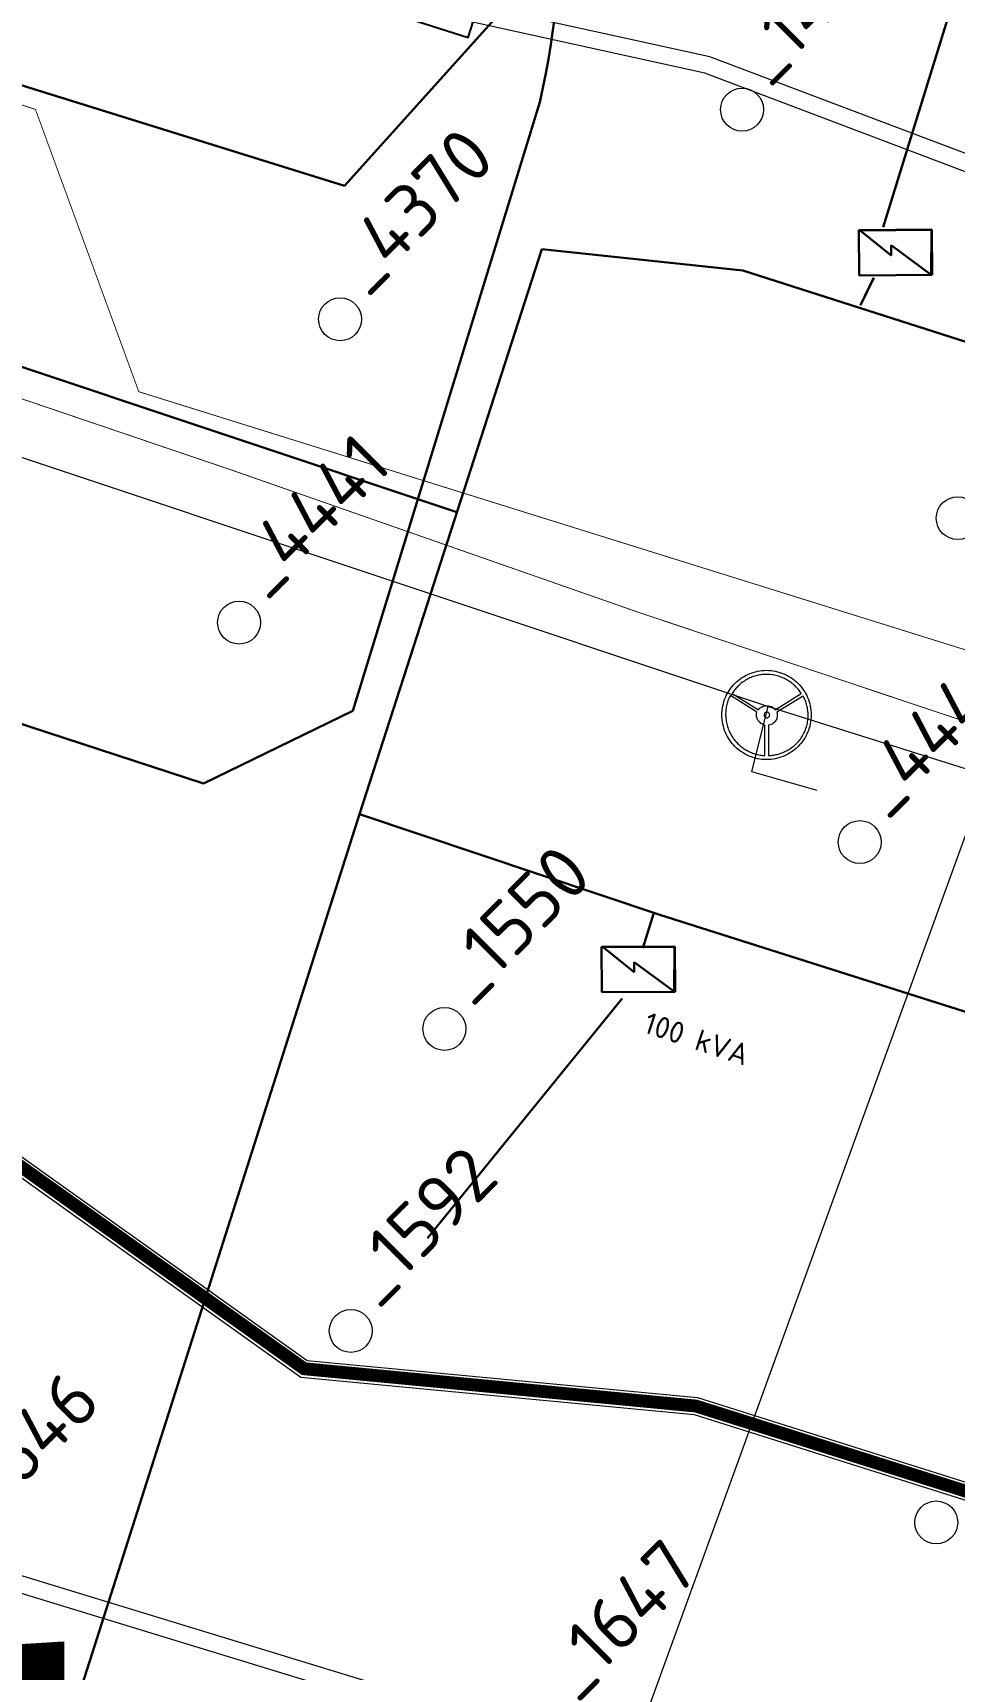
# Model space of a CAD drawing. Header units: millimetres. Extents: x 519 to 9564855, y -810 to 5021775.
# Drawn here: x 9535767.7 to 9535982.2, y 4998457.5 to 4998838.5 of the extents above; entities that cross this region are included whole.
import ezdxf

# ---------------------------------------------------------------- set-up
doc = ezdxf.new("R2010")
doc.units = ezdxf.units.MM
doc.header["$LTSCALE"] = 2
doc.header["$MEASUREMENT"] = 0
doc.linetypes.add('НЕПРЕРЫВНАЯ_ЛИНИЯ', pattern=[0])
for name, color, linetype in [('OilColl&Flowlines', 3, 'Continuous'), ('OLD WELLS(dr.bfr2000)', 24, 'Continuous'), ('ROAD_GROUND', 9, 'Continuous')]:
    doc.layers.add(name, color=color, linetype=linetype)
for name, color, linetype, lineweight in [('SteamInjInfrastructure', 25, 'Continuous', 100), ('Скв на 2025 допы от ХеКай', 204, 'Continuous', 0), ('Электро', 1, 'Continuous', 30), ('Электроснаб', 1, 'Continuous', 18), ('Электроснабжене', 1, 'Continuous', 18)]:
    doc.layers.add(name, color=color, linetype=linetype, lineweight=lineweight)
doc.styles.add('92051501$0$STANDARD', font='simplex.shx')
doc.styles.add('Elect', font='isocpeur.ttf')
doc.styles.get("Standard").update_dxf_attribs({"font": 'isocpeur.ttf', "width": 0.5})
doc.linetypes.add('STM_LINE', pattern='A,0.5,-0.2,["S",92051501$0$STANDARD,S=0.1,R=0,X=-0.1,Y=-0.05],-0.05', length=0.75)
doc.linetypes.add('WTR_LINE', pattern='A,0.5,-0.2,["W",92051501$0$STANDARD,S=0.1,R=0,X=-0.1,Y=-0.05],-0.05', length=0.75)

msp = doc.modelspace()

# ---------------------------------------------------------------- linework, layer by layer
at = {"color": 5, "linetype": 'WTR_LINE', "lineweight": 0, "ltscale": 20}
msp.add_line((9535907.595958102, 4998439.059279242), (9535993.359570147, 4998675.271444396), dxfattribs=at)
at = {"color": 5, "linetype": 'WTR_LINE', "lineweight": 0, "ltscale": 20, "const_width": 0.2}
msp.add_lwpolyline([(9536769.45, 4998437.42), (9536673.44, 4998465.42), (9536578.07, 4998495.72), (9536482.230000002, 4998524.33), (9536386.3, 4998552.62), (9536290.44, 4998581.15), (9536194.88, 4998610.76), (9536099.19, 4998639.91), (9536004.23, 4998671.67), (9535909.25, 4998703.38), (9535814.65, 4998736.459999999), (9535719.81, 4998768.66), (9535624.2, 4998798.1), (9535528.94, 4998828.780000001), (9535412.82, 4998866.079999999), (9535414.24, 4998871.19), (9535344.81, 4998893.18), (9535249.48, 4998923.379999999), (9535154.26, 4998953.94), (9535059.25, 4998985.18), (9534963.71, 4999014.73), (9534868.6, 4999045.64)], dxfattribs=at)
at = {"color": 4, "linetype": 'ByBlock', "lineweight": 0, "ltscale": 25, "const_width": 4.999999999999997}
msp.add_lwpolyline([(9535712.491455924, 4998459.130725076), (9535712.49145593, 4998419.130725078), (9535772.491455927, 4998419.130725089), (9535772.491455926, 4998457.28032523), (9535710.025775248, 4998457.550903566)], dxfattribs=at)
at = {"layer": 'OilColl&Flowlines', "color": 6, "linetype": 'ByBlock', "lineweight": 30}
for p, q in [((9535885.749923429, 4998822.309114218), (9535842.177067693, 4998680.640447646)), ((9535807.373069022, 4998663.715709715), (9535458.557693351, 4998777.725816484)), ((9535807.404660854, 4998663.731072417), (9535842.177067693, 4998680.640447646))]:
    msp.add_line(p, q, dxfattribs=at)
at = {"layer": 'OilColl&Flowlines', "lineweight": 0, "ltscale": 50, "const_width": 0.2}
for points in [[(9535792.349944105, 4998754.93432258), (9535768.276943544, 4998820.664761829), (9535487.206496824, 4998910.243799446), (9535477.863799179, 4998930.100622511)], [(9536688.961268548, 4998545.888056897), (9536603.80597389, 4998501.564521483), (9535792.349944105, 4998754.93432258)]]:
    msp.add_lwpolyline(points, dxfattribs=at)
at = {"layer": 'OilColl&Flowlines', "color": 6, "linetype": 'ByBlock', "lineweight": 30}
msp.add_arc((9535644.39070705, 4998874.146000116), 246.8629864332173, 347.8786783184355, 37.9558005857244, dxfattribs=at)
at = {"layer": 'OLD WELLS(dr.bfr2000)', "lineweight": 0}
for centre in [(9535932.799999157, 4998820.600002712), (9535839.199999163, 4998771.800002694), (9535982.999999173, 4998725.500002721), (9535815.699999174, 4998701.200002694), (9535960.199999183, 4998650.100002716), (9535863.499999192, 4998606.600002702), (9535841.699999196, 4998536.300002696), (9535977.999999212, 4998491.700002722)]:
    msp.add_circle(centre, 4.999999999999998, dxfattribs=at)
at = {"layer": 'ROAD_GROUND', "lineweight": 0}
for points in [[(9536182.296019197, 4998742.136148178), (9536100.773488184, 4998773.779325169), (9536045.68013017, 4998792.132042158), (9535992.627211183, 4998807.426027148), (9535925.290810177, 4998832.916003142), (9535865.096284173, 4998846.170725133), (9535722.414643157, 4998889.793750107), (9535636.418312157, 4998912.302225093)], [(9536180.848620187, 4998738.407202184), (9536099.416893173, 4998770.015134163), (9536044.493547177, 4998788.311216157), (9535991.363073176, 4998803.627559152), (9535924.146642176, 4998829.072120138), (9535864.07981318, 4998842.298723129), (9535721.323021164, 4998885.944725108), (9535635.405480167, 4998908.432578097)], [(9536397.939292263, 4998325.541471216), (9536388.222941253, 4998319.95339421), (9536332.487673257, 4998323.571756205), (9536310.086555252, 4998320.905513193), (9536207.145993253, 4998340.315841183), (9536131.194322247, 4998359.778225172), (9536069.77410824, 4998382.828915165), (9535968.390811246, 4998417.103960145), (9535755.842630226, 4998482.093213113), (9535687.717344226, 4998508.231535105), (9535468.18704122, 4998575.621587064), (9535343.226160202, 4998622.188465043), (9535243.125806203, 4998647.94047603), (9535190.620334208, 4998670.711347024), (9535137.508091195, 4998686.735052014), (9535093.272988193, 4998692.629243008), (9535075.681328204, 4998702.146133002), (9534999.367066186, 4998709.035158999)], [(9536399.933492256, 4998322.074027218), (9536389.169644265, 4998315.88351321), (9536332.59538425, 4998319.556343202), (9536309.949179253, 4998316.860929203), (9536206.278051248, 4998336.409012182), (9536129.991622247, 4998355.957176171), (9536068.43047724, 4998379.06075616), (9535967.16521624, 4998413.295897145), (9535754.539816227, 4998478.308760113), (9535686.412460228, 4998504.447877105), (9535466.90062322, 4998571.832260065), (9535342.026176203, 4998618.366928048), (9535241.823700212, 4998644.145212034), (9535189.242256213, 4998666.949031023), (9535136.660811204, 4998682.812596018), (9535092.016137192, 4998688.761362013), (9535074.501965197, 4998698.236331005), (9534999.007441197, 4998705.051357993)]]:
    msp.add_lwpolyline(points, dxfattribs=at)
at = {"layer": 'ROAD_GROUND', "lineweight": 0, "const_width": 2.999999999999993, "flags": 128}
msp.add_lwpolyline([(9534918.278355172, 4998859.714919973), (9535080.78850419, 4998768.288016004), (9535131.592128187, 4998747.635313019), (9535268.792494187, 4998726.487021038), (9535341.004374187, 4998692.128156042), (9535475.584022205, 4998655.10445207), (9535561.765260205, 4998629.706808081), (9535670.043818217, 4998588.899640104), (9535764.132446224, 4998575.097303115), (9535830.829862224, 4998527.486580127), (9535922.04544123, 4998518.804950137), (9536085.556151222, 4998467.21421017)], dxfattribs=at)
at = {"layer": 'ROAD_GROUND', "lineweight": 0, "flags": 128}
for points in [[(9534919.258999167, 4998861.458002979), (9535081.658887193, 4998770.093131002), (9535132.128318187, 4998749.57628401), (9535269.386999188, 4998728.419003039), (9535341.704664197, 4998694.009805047), (9535476.131999198, 4998657.028003067), (9535562.401466206, 4998631.604358086), (9535670.547403213, 4998590.847172097), (9535764.900999213, 4998577.005965112), (9535831.554404227, 4998529.426658127), (9535922.445512224, 4998520.77591114), (9536086.157945234, 4998469.121523161)], [(9534917.297711173, 4998857.971837979), (9535079.918121183, 4998766.482902007), (9535131.055938184, 4998745.694342018), (9535268.197989196, 4998724.555039035), (9535340.3040852, 4998690.246507044), (9535475.036044192, 4998653.180901069), (9535561.129054196, 4998627.809258087), (9535669.540234208, 4998586.952109098), (9535763.363893207, 4998573.188641115), (9535830.105320217, 4998525.546501123), (9535921.64536922, 4998516.833990144), (9536084.954358233, 4998465.306896165)]]:
    msp.add_lwpolyline(points, dxfattribs=at)
at = {"layer": 'SteamInjInfrastructure', "color": 6, "linetype": 'STM_LINE', "lineweight": 0, "ltscale": 15}
for p, q in [((9535939.493300006, 4998681.406355249, 5.1134432e-08), (9535592.097532732, 4998797.319041723, 5.1134432e-08)), ((9535931.508059196, 4998687.375588142), (9535931.881980198, 4998687.697576139)), ((9535931.881980198, 4998687.697576139), (9535932.276675193, 4998688.009178147)), ((9535932.276675193, 4998688.009178147), (9535932.681757197, 4998688.30000514)), ((9535932.681757197, 4998688.30000514), (9535933.097226197, 4998688.570060141)), ((9535933.323806608, 4998687.584181547, 5.1134432e-08), (9535933.07451953, 4998687.418002651, 5.1134432e-08)), ((9535933.097226197, 4998688.570060141), (9535933.533467196, 4998688.81934114)), ((9535933.57309367, 4998687.750359442, 5.1134432e-08), (9535933.323806608, 4998687.584181547, 5.1134432e-08)), ((9535933.533467196, 4998688.81934114), (9535933.98009619, 4998689.047849147)), ((9535933.832766972, 4998687.895763966, 5.1134432e-08), (9535933.57309367, 4998687.750359442, 5.1134432e-08)), ((9535934.092440292, 4998688.041168474, 5.1134432e-08), (9535933.832766972, 4998687.895763966, 5.1134432e-08)), ((9535933.98009619, 4998689.047849147), (9535934.44749819, 4998689.255583141)), ((9535934.362499217, 4998688.176185622, 5.1134432e-08), (9535934.092440292, 4998688.041168474, 5.1134432e-08)), ((9535934.632558763, 4998688.300816755, 5.1134432e-08), (9535934.362499217, 4998688.176185622, 5.1134432e-08)), ((9535934.44749819, 4998689.255583141), (9535934.914900206, 4998689.44254414)), ((9535934.90261732, 4998688.425446895, 5.1134432e-08), (9535934.632558763, 4998688.300816755, 5.1134432e-08)), ((9535935.183062503, 4998688.539690649, 5.1134432e-08), (9535934.90261732, 4998688.425446895, 5.1134432e-08)), ((9535934.914900206, 4998689.44254414), (9535935.403075198, 4998689.608731139)), ((9535935.473893907, 4998688.633160037, 5.1134432e-08), (9535935.183062503, 4998688.539690649, 5.1134432e-08)), ((9535935.403075198, 4998689.608731139), (9535935.891251208, 4998689.743758137)), ((9535935.754338313, 4998688.726630794, 5.1134432e-08), (9535935.473893907, 4998688.633160037, 5.1134432e-08)), ((9535936.055556744, 4998688.820099789, 5.1134432e-08), (9535935.754338313, 4998688.726630794, 5.1134432e-08)), ((9535935.891251208, 4998689.743758137), (9535936.400199195, 4998689.868399143)), ((9535936.3463874, 4998688.892796176, 5.1134432e-08), (9535936.055556744, 4998688.820099789, 5.1134432e-08)), ((9535936.647603666, 4998688.955105172, 5.1134432e-08), (9535936.3463874, 4998688.892796176, 5.1134432e-08)), ((9535936.400199195, 4998689.868399143), (9535936.909148192, 4998689.951492147)), ((9535936.948820563, 4998689.007028175, 5.1134432e-08), (9535936.647603666, 4998688.955105172, 5.1134432e-08)), ((9535936.909148192, 4998689.951492147), (9535937.428484185, 4998690.024199143)), ((9535937.250037467, 4998689.058950175, 5.1134432e-08), (9535936.948820563, 4998689.007028175, 5.1134432e-08)), ((9535937.561639596, 4998689.090099788, 5.1134432e-08), (9535937.250037467, 4998689.058950175, 5.1134432e-08)), ((9535937.428484185, 4998690.024199143), (9535937.958206207, 4998690.065746145)), ((9535937.87324174, 4998689.121248407, 5.1134432e-08), (9535937.561639596, 4998689.090099788, 5.1134432e-08)), ((9535938.184844112, 4998689.131623028, 5.1134432e-08), (9535937.87324174, 4998689.121248407, 5.1134432e-08)), ((9535937.958206207, 4998690.065746145), (9535938.498315196, 4998690.076133137)), ((9535938.496445496, 4998689.141998651, 5.1134432e-08), (9535938.184844112, 4998689.131623028, 5.1134432e-08)), ((9535938.808046116, 4998689.131600271, 5.1134432e-08), (9535938.496445496, 4998689.141998651, 5.1134432e-08)), ((9535938.498315196, 4998690.076133137), (9535939.028037194, 4998690.065746142)), ((9535939.11964674, 4998689.121202895, 5.1134432e-08), (9535938.808046116, 4998689.131600271, 5.1134432e-08)), ((9535939.028037194, 4998690.065746142), (9535939.547373192, 4998690.024199138)), ((9535939.431247592, 4998689.090031517, 5.1134432e-08), (9535939.11964674, 4998689.121202895, 5.1134432e-08)), ((9535939.732460447, 4998689.05885952, 5.1134432e-08), (9535939.431247592, 4998689.090031517, 5.1134432e-08)), ((9535939.547373192, 4998690.024199138), (9535940.066708194, 4998689.951492148)), ((9535940.044060573, 4998689.006915137, 5.1134432e-08), (9535939.732460447, 4998689.05885952, 5.1134432e-08)), ((9535940.345272284, 4998688.944584137, 5.1134432e-08), (9535940.044060573, 4998689.006915137, 5.1134432e-08)), ((9535940.066708194, 4998689.951492148), (9535940.575657193, 4998689.868399142)), ((9535940.646485012, 4998688.882252138, 5.1134432e-08), (9535940.345272284, 4998688.944584137, 5.1134432e-08)), ((9535940.575657193, 4998689.868399142), (9535941.074219197, 4998689.743758141)), ((9535940.947696967, 4998688.799148139, 5.1134432e-08), (9535940.646485012, 4998688.882252138, 5.1134432e-08)), ((9535941.238520933, 4998688.716043516, 5.1134432e-08), (9535940.947696967, 4998688.799148139, 5.1134432e-08)), ((9535941.074219197, 4998689.743758141), (9535941.5623952, 4998689.608731141)), ((9535941.529345533, 4998688.622552899, 5.1134432e-08), (9535941.238520933, 4998688.716043516, 5.1134432e-08)), ((9535941.82016974, 4998688.518674281, 5.1134432e-08), (9535941.529345533, 4998688.622552899, 5.1134432e-08)), ((9535941.5623952, 4998689.608731141), (9535942.050570203, 4998689.44254414)), ((9535942.100606557, 4998688.404411037, 5.1134432e-08), (9535941.82016974, 4998688.518674281, 5.1134432e-08)), ((9535942.050570203, 4998689.44254414), (9535942.5179722, 4998689.255583145)), ((9535942.381044002, 4998688.279759798, 5.1134432e-08), (9535942.100606557, 4998688.404411037, 5.1134432e-08)), ((9535942.66148046, 4998688.155109553, 5.1134432e-08), (9535942.381044002, 4998688.279759798, 5.1134432e-08)), ((9535942.5179722, 4998689.255583145), (9535942.974987203, 4998689.047849143)), ((9535942.931529144, 4998688.009685693, 5.1134432e-08), (9535942.66148046, 4998688.155109553, 5.1134432e-08)), ((9535943.201578828, 4998687.864261827, 5.1134432e-08), (9535942.931529144, 4998688.009685693, 5.1134432e-08)), ((9535942.974987203, 4998689.047849143), (9535943.421616187, 4998688.819341146)), ((9535943.461240532, 4998687.718838347, 5.1134432e-08), (9535943.201578828, 4998687.864261827, 5.1134432e-08)), ((9535943.421616187, 4998688.819341146), (9535943.857858198, 4998688.570060143)), ((9535943.720902452, 4998687.552640866, 5.1134432e-08), (9535943.461240532, 4998687.718838347, 5.1134432e-08)), ((9535943.970177386, 4998687.38644476, 5.1134432e-08), (9535943.720902452, 4998687.552640866, 5.1134432e-08)), ((9535943.857858198, 4998688.570060143), (9535944.283713195, 4998688.300005145)), ((9535944.283713195, 4998688.300005145), (9535944.688794186, 4998688.009178141)), ((9535944.688794186, 4998688.009178141), (9535945.083489195, 4998687.697576142)), ((9535945.083489195, 4998687.697576142), (9535945.457411196, 4998687.375588139)), ((9535928.734807193, 4998683.252064139), (9535928.921768196, 4998683.729853143)), ((9535928.921768196, 4998683.729853143), (9535929.129502187, 4998684.186868143)), ((9535929.129502187, 4998684.186868143), (9535929.358010199, 4998684.633497139)), ((9535929.358010199, 4998684.633497139), (9535929.6072912, 4998685.069739146)), ((9535929.6072912, 4998685.069739146), (9535929.877345197, 4998685.495594136)), ((9535929.804638185, 4998683.74024014), (9535929.690385198, 4998683.48057214)), ((9535929.929279208, 4998683.98952114), (9535929.804638185, 4998683.74024014)), ((9535929.877345197, 4998685.495594136), (9535930.168173198, 4998685.900675143)), ((9535930.064306207, 4998684.238802138), (9535929.929279208, 4998683.98952114)), ((9535936.265172198, 4998680.343785143), (9535930.064306207, 4998684.238802138)), ((9535930.168173198, 4998685.900675143), (9535930.469388183, 4998686.295370143)), ((9535930.469388183, 4998686.295370143), (9535930.801763194, 4998686.669292142)), ((9535930.654324502, 4998684.925281033, 5.1134432e-08), (9535930.498515397, 4998684.676005729, 5.1134432e-08)), ((9535930.498515397, 4998684.676005729, 5.1134432e-08), (9535936.584988195, 4998680.863860455, 5.1134432e-08)), ((9535930.810134225, 4998685.164169343, 5.1134432e-08), (9535930.654324502, 4998684.925281033, 5.1134432e-08)), ((9535930.801763194, 4998686.669292142), (9535931.144524198, 4998687.032827142)), ((9535930.986716576, 4998685.392670901, 5.1134432e-08), (9535930.810134225, 4998685.164169343, 5.1134432e-08)), ((9535931.163298912, 4998685.621171451, 5.1134432e-08), (9535930.986716576, 4998685.392670901, 5.1134432e-08)), ((9535931.144524198, 4998687.032827142), (9535931.508059196, 4998687.375588142)), ((9535931.350268252, 4998685.849672616, 5.1134432e-08), (9535931.163298912, 4998685.621171451, 5.1134432e-08)), ((9535931.537237233, 4998686.067786799, 5.1134432e-08), (9535931.350268252, 4998685.849672616, 5.1134432e-08)), ((9535931.734591814, 4998686.275513584, 5.1134432e-08), (9535931.537237233, 4998686.067786799, 5.1134432e-08)), ((9535931.942334393, 4998686.483239999, 5.1134432e-08), (9535931.734591814, 4998686.275513584, 5.1134432e-08)), ((9535932.16046198, 4998686.690966037, 5.1134432e-08), (9535931.942334393, 4998686.483239999, 5.1134432e-08)), ((9535932.378589813, 4998686.877919072, 5.1134432e-08), (9535932.16046198, 4998686.690966037, 5.1134432e-08)), ((9535932.607104633, 4998687.064871721, 5.1134432e-08), (9535932.378589813, 4998686.877919072, 5.1134432e-08)), ((9535932.835619457, 4998687.251824373, 5.1134432e-08), (9535932.607104633, 4998687.064871721, 5.1134432e-08)), ((9535933.07451953, 4998687.418002651, 5.1134432e-08), (9535932.835619457, 4998687.251824373, 5.1134432e-08)), ((9535940.480005192, 4998680.863718212, 5.1134432e-08), (9535946.566756386, 4998684.67541893, 5.1134432e-08)), ((9535947.056964204, 4998684.031067142), (9535940.887258194, 4998680.343785146)), ((9535944.209065942, 4998687.209862038, 5.1134432e-08), (9535943.970177386, 4998687.38644476, 5.1134432e-08)), ((9535944.44795348, 4998687.03327932, 5.1134432e-08), (9535944.209065942, 4998687.209862038, 5.1134432e-08)), ((9535944.686840668, 4998686.846309586, 5.1134432e-08), (9535944.44795348, 4998687.03327932, 5.1134432e-08)), ((9535944.90495446, 4998686.648954623, 5.1134432e-08), (9535944.686840668, 4998686.846309586, 5.1134432e-08)), ((9535945.123068238, 4998686.451598654, 5.1134432e-08), (9535944.90495446, 4998686.648954623, 5.1134432e-08)), ((9535945.330794662, 4998686.243857072, 5.1134432e-08), (9535945.123068238, 4998686.451598654, 5.1134432e-08)), ((9535945.538522076, 4998686.036115485, 5.1134432e-08), (9535945.330794662, 4998686.243857072, 5.1134432e-08)), ((9535945.457411196, 4998687.375588139), (9535945.820946204, 4998687.032827145)), ((9535945.725474112, 4998685.817987656, 5.1134432e-08), (9535945.538522076, 4998686.036115485, 5.1134432e-08)), ((9535945.91242715, 4998685.599859828, 5.1134432e-08), (9535945.725474112, 4998685.817987656, 5.1134432e-08)), ((9535945.820946204, 4998687.032827145), (9535946.163707197, 4998686.669292142)), ((9535946.088992804, 4998685.371345382, 5.1134432e-08), (9535945.91242715, 4998685.599859828, 5.1134432e-08)), ((9535946.255172458, 4998685.142832311, 5.1134432e-08), (9535946.088992804, 4998685.371345382, 5.1134432e-08)), ((9535946.163707197, 4998686.669292142), (9535946.496082202, 4998686.295370143)), ((9535946.421351116, 4998684.914318245, 5.1134432e-08), (9535946.255172458, 4998685.142832311, 5.1134432e-08)), ((9535946.566756386, 4998684.67541893, 5.1134432e-08), (9535946.421351116, 4998684.914318245, 5.1134432e-08)), ((9535946.496082202, 4998686.295370143), (9535946.807683196, 4998685.900675146)), ((9535946.807683196, 4998685.900675146), (9535947.09851119, 4998685.495594144)), ((9535947.191992199, 4998683.781786144), (9535947.056964204, 4998684.031067142)), ((9535947.09851119, 4998685.495594144), (9535947.368566187, 4998685.069739143)), ((9535947.31663219, 4998683.522119145), (9535947.191992199, 4998683.781786144)), ((9535947.368566187, 4998685.069739143), (9535947.617847193, 4998684.633497145)), ((9535947.617847193, 4998684.633497145), (9535947.84635419, 4998684.186868143)), ((9535947.84635419, 4998684.186868143), (9535948.06447519, 4998683.729853142)), ((9535948.06447519, 4998683.729853142), (9535948.251436207, 4998683.252064139)), ((9535928.111605195, 4998679.689422143), (9535928.121991204, 4998680.219145142)), ((9535928.121991204, 4998680.219145142), (9535928.163538205, 4998680.748867136)), ((9535928.163538205, 4998680.748867136), (9535928.2258582, 4998681.268202139)), ((9535928.2258582, 4998681.268202139), (9535928.319339197, 4998681.777151142)), ((9535928.319339197, 4998681.777151142), (9535928.433593202, 4998682.27571314)), ((9535928.433593202, 4998682.27571314), (9535928.5790062, 4998682.774276136)), ((9535928.5790062, 4998682.774276136), (9535928.734807193, 4998683.252064139)), ((9535928.9840882, 4998680.354172142), (9535928.973701196, 4998680.052957138)), ((9535928.973701196, 4998680.052957138), (9535928.973701188, 4998679.751743143)), ((9535929.004862197, 4998680.655387143), (9535928.9840882, 4998680.354172142)), ((9535929.036022188, 4998680.956601141), (9535929.004862197, 4998680.655387143)), ((9535929.067182193, 4998681.247429137), (9535929.036022188, 4998680.956601141)), ((9535929.119115196, 4998681.538257143), (9535929.067182193, 4998681.247429137)), ((9535929.171049204, 4998681.829085136), (9535929.119115196, 4998681.538257143)), ((9535929.233369192, 4998682.109526142), (9535929.171049204, 4998681.829085136)), ((9535929.306076203, 4998682.400354145), (9535929.233369192, 4998682.109526142)), ((9535929.3891702, 4998682.670408139), (9535929.306076203, 4998682.400354145)), ((9535929.482650187, 4998682.95085014), (9535929.3891702, 4998682.670408139)), ((9535929.586517196, 4998683.22090414), (9535929.482650187, 4998682.95085014)), ((9535929.690385198, 4998683.48057214), (9535929.586517196, 4998683.22090414)), ((9535938.782968653, 4998681.643366182, 5.1134432e-08), (9535934.992755884, 4998666.506519587, 5.1134432e-08)), ((9535936.150918188, 4998679.834836138), (9535936.192465192, 4998680.084117142)), ((9535936.192465192, 4998680.084117142), (9535936.265172198, 4998680.343785143)), ((9535936.584988195, 4998680.863860455, 5.1134432e-08), (9535936.792731293, 4998681.113133868, 5.1134432e-08)), ((9535936.792731293, 4998681.113133868, 5.1134432e-08), (9535937.031634253, 4998681.331246143, 5.1134432e-08)), ((9535937.031634253, 4998681.331246143, 5.1134432e-08), (9535937.291307697, 4998681.507810657, 5.1134432e-08)), ((9535937.291307697, 4998681.507810657, 5.1134432e-08), (9535937.55098064, 4998681.64282818, 5.1134432e-08)), ((9535937.55098064, 4998681.64282818, 5.1134432e-08), (9535937.831425056, 4998681.736298935, 5.1134432e-08)), ((9535937.831425056, 4998681.736298935, 5.1134432e-08), (9535938.122255696, 4998681.808994318, 5.1134432e-08)), ((9535937.978979213, 4998679.94909014), (9535937.937433198, 4998679.824450142)), ((9535938.041300202, 4998680.05295714), (9535937.978979213, 4998679.94909014)), ((9535938.114007192, 4998680.15682414), (9535938.041300202, 4998680.05295714)), ((9535938.217874203, 4998680.22953114), (9535938.114007192, 4998680.15682414)), ((9535938.122255696, 4998681.808994318, 5.1134432e-08), (9535938.413084848, 4998681.840144694, 5.1134432e-08)), ((9535938.321741192, 4998680.291852137), (9535938.217874203, 4998680.22953114)), ((9535938.4463812, 4998680.333399141), (9535938.321741192, 4998680.291852137)), ((9535938.413084848, 4998681.840144694, 5.1134432e-08), (9535938.703912847, 4998681.840134074, 5.1134432e-08)), ((9535938.581409203, 4998680.343785142), (9535938.4463812, 4998680.333399141)), ((9535938.7164362, 4998680.333399143), (9535938.581409203, 4998680.343785142)), ((9535938.703912847, 4998681.840134074, 5.1134432e-08), (9535938.984352697, 4998681.808962828, 5.1134432e-08)), ((9535938.830690196, 4998680.291852139), (9535938.7164362, 4998680.333399143)), ((9535938.944944203, 4998680.229531145), (9535938.830690196, 4998680.291852139)), ((9535939.038424194, 4998680.156824145), (9535938.944944203, 4998680.229531145)), ((9535938.984352697, 4998681.808962828, 5.1134432e-08), (9535939.264791436, 4998681.746632589, 5.1134432e-08)), ((9535939.12151819, 4998680.05295714), (9535939.038424194, 4998680.156824145)), ((9535939.173451193, 4998679.949090142), (9535939.12151819, 4998680.05295714)), ((9535939.2149982, 4998679.824450141), (9535939.173451193, 4998679.949090142)), ((9535939.264791436, 4998681.746632589, 5.1134432e-08), (9535939.524456384, 4998681.663530107, 5.1134432e-08)), ((9536324.488866387, 4998559.992295683, 5.1134432e-08), (9535939.493300006, 4998681.406355249, 5.1134432e-08)), ((9535939.524456384, 4998681.663530107, 5.1134432e-08), (9535939.763347216, 4998681.549267378, 5.1134432e-08)), ((9535939.763347216, 4998681.549267378, 5.1134432e-08), (9535939.991849288, 4998681.414231043, 5.1134432e-08)), ((9535939.991849288, 4998681.414231043, 5.1134432e-08), (9535940.178804217, 4998681.248037207, 5.1134432e-08)), ((9535940.178804217, 4998681.248037207, 5.1134432e-08), (9535940.344984764, 4998681.071457142, 5.1134432e-08)), ((9535940.344984764, 4998681.071457142, 5.1134432e-08), (9535940.480005192, 4998680.863718212, 5.1134432e-08)), ((9535940.887258194, 4998680.343785146), (9535940.94957919, 4998680.073731141)), ((9535940.94957919, 4998680.073731141), (9535940.980739197, 4998679.803676138)), ((9535947.430886203, 4998683.252064139), (9535947.31663219, 4998683.522119145)), ((9535947.545140196, 4998682.992396141), (9535947.430886203, 4998683.252064139)), ((9535947.638620196, 4998682.722342143), (9535947.545140196, 4998682.992396141)), ((9535947.732101187, 4998682.441901146), (9535947.638620196, 4998682.722342143)), ((9535947.815194193, 4998682.161460147), (9535947.732101187, 4998682.441901146)), ((9535947.8879012, 4998681.881018147), (9535947.815194193, 4998682.161460147)), ((9535947.960608188, 4998681.600577143), (9535947.8879012, 4998681.881018147)), ((9535948.012542196, 4998681.309749137), (9535947.960608188, 4998681.600577143)), ((9535948.0644752, 4998681.029308142), (9535948.012542196, 4998681.309749137)), ((9535948.095636202, 4998680.738480141), (9535948.0644752, 4998681.029308142)), ((9535948.1267962, 4998680.43726614), (9535948.095636202, 4998680.738480141)), ((9535948.147569193, 4998680.146438146), (9535948.1267962, 4998680.43726614)), ((9535948.168342195, 4998679.855610143), (9535948.147569193, 4998680.146438146)), ((9535948.251436207, 4998683.252064139), (9535948.417624203, 4998682.774276147)), ((9535948.417624203, 4998682.774276147), (9535948.552651193, 4998682.275713149)), ((9535948.552651193, 4998682.275713149), (9535948.666905193, 4998681.777151142)), ((9535948.666905193, 4998681.777151142), (9535948.760385204, 4998681.268202139)), ((9535948.760385204, 4998681.268202139), (9535948.833092192, 4998680.748867147)), ((9535948.833092192, 4998680.748867147), (9535948.8746392, 4998680.219145145)), ((9535948.8746392, 4998680.219145145), (9535948.885025203, 4998679.689422146)), ((9535928.121991197, 4998679.149314141), (9535928.111605195, 4998679.689422143)), ((9535928.163538199, 4998678.619591138), (9535928.121991197, 4998679.149314141)), ((9535928.225858193, 4998678.100256143), (9535928.163538199, 4998678.619591138)), ((9535928.319339197, 4998677.591307145), (9535928.225858193, 4998678.100256143)), ((9535928.433593193, 4998677.092745141), (9535928.319339197, 4998677.591307145)), ((9535928.579006197, 4998676.594183144), (9535928.433593193, 4998677.092745141)), ((9535928.734807193, 4998676.106007138), (9535928.579006197, 4998676.594183144)), ((9535928.921768187, 4998675.638605136), (9535928.734807193, 4998676.106007138)), ((9535928.973701188, 4998679.751743143), (9535928.9840882, 4998679.450528141)), ((9535928.9840882, 4998679.450528141), (9535929.004862197, 4998679.149314143)), ((9535929.004862197, 4998679.149314143), (9535929.025635198, 4998678.837712144)), ((9535929.025635198, 4998678.837712144), (9535929.067182196, 4998678.536498133)), ((9535929.067182196, 4998678.536498133), (9535929.1087292, 4998678.235283136)), ((9535929.1087292, 4998678.235283136), (9535929.1710492, 4998677.934068138)), ((9535929.1710492, 4998677.934068138), (9535929.233369192, 4998677.632854137)), ((9535929.233369192, 4998677.632854137), (9535929.306076197, 4998677.331639137)), ((9535929.306076197, 4998677.331639137), (9535929.3891702, 4998677.030425138)), ((9535929.3891702, 4998677.030425138), (9535929.482650204, 4998676.739597144)), ((9535929.482650204, 4998676.739597144), (9535929.586517207, 4998676.448769141)), ((9535929.586517207, 4998676.448769141), (9535929.700771192, 4998676.157941137)), ((9535929.700771192, 4998676.157941137), (9535929.825412204, 4998675.867113145)), ((9535936.140532186, 4998679.58555514), (9535936.150918188, 4998679.834836138)), ((9535936.161305184, 4998679.336274141), (9535936.140532186, 4998679.58555514)), ((9535936.213239208, 4998679.09738014), (9535936.161305184, 4998679.336274141)), ((9535936.285946196, 4998678.868872139), (9535936.213239208, 4998679.09738014)), ((9535936.389813207, 4998678.650751141), (9535936.285946196, 4998678.868872139)), ((9535936.514453204, 4998678.443017145), (9535936.389813207, 4998678.650751141)), ((9535936.649481196, 4998678.24567014), (9535936.514453204, 4998678.443017145)), ((9535936.815668192, 4998678.058709143), (9535936.649481196, 4998678.24567014)), ((9535936.9922422, 4998677.892522145), (9535936.815668192, 4998678.058709143)), ((9535937.1895892, 4998677.73672114), (9535936.9922422, 4998677.892522145)), ((9535937.397324197, 4998677.601694146), (9535937.1895892, 4998677.73672114)), ((9535937.625831198, 4998677.477053142), (9535937.397324197, 4998677.601694146)), ((9535937.854339192, 4998677.383573141), (9535937.625831198, 4998677.477053142)), ((9535938.093233213, 4998677.300479136), (9535937.854339192, 4998677.383573141)), ((9535937.937433198, 4998679.824450142), (9535937.927046198, 4998679.689422141)), ((9535937.927046198, 4998679.689422141), (9535937.937433194, 4998679.55439514)), ((9535937.937433194, 4998679.55439514), (9535937.978979187, 4998679.440141136)), ((9535937.978979187, 4998679.440141136), (9535938.041300204, 4998679.32588814)), ((9535938.041300204, 4998679.32588814), (9535938.114007194, 4998679.232407138)), ((9535938.093233196, 4998670.237516143), (9535938.093233213, 4998677.300479136)), ((9535938.114007194, 4998679.232407138), (9535938.217874203, 4998679.149314145)), ((9535938.217874203, 4998679.149314145), (9535938.321741197, 4998679.09738014)), ((9535938.321741197, 4998679.09738014), (9535938.446381196, 4998679.055833137)), ((9535938.446381196, 4998679.055833137), (9535938.581409195, 4998679.045446145)), ((9535938.581409195, 4998679.045446145), (9535938.716436196, 4998679.055833144)), ((9535938.716436196, 4998679.055833144), (9535938.830690203, 4998679.097380148)), ((9535938.830690203, 4998679.097380148), (9535938.9449442, 4998679.149314145)), ((9535938.9449442, 4998679.149314145), (9535939.0384242, 4998679.232407138)), ((9535939.2669322, 4998677.362799143), (9535938.9864902, 4998677.300479142)), ((9535938.9864902, 4998677.300479142), (9535938.986490196, 4998670.237516141)), ((9535939.0384242, 4998679.232407138), (9535939.121518193, 4998679.325888138)), ((9535939.121518193, 4998679.325888138), (9535939.173451193, 4998679.440141144)), ((9535939.173451193, 4998679.440141144), (9535939.214998204, 4998679.55439514)), ((9535939.225385197, 4998679.689422141), (9535939.2149982, 4998679.824450141)), ((9535939.214998204, 4998679.55439514), (9535939.225385197, 4998679.689422141)), ((9535939.526599193, 4998677.456280146), (9535939.2669322, 4998677.362799143)), ((9535939.765494196, 4998677.56014714), (9535939.526599193, 4998677.456280146)), ((9535939.983615195, 4998677.684787141), (9535939.765494196, 4998677.56014714)), ((9535940.180962203, 4998677.84058814), (9535939.983615195, 4998677.684787141)), ((9535940.3575362, 4998677.996389143), (9535940.180962203, 4998677.84058814)), ((9535940.523724198, 4998678.183349142), (9535940.3575362, 4998677.996389143)), ((9535940.658751192, 4998678.380697143), (9535940.523724198, 4998678.183349142)), ((9535940.7626182, 4998678.588431139), (9535940.658751192, 4998678.380697143)), ((9535940.856098203, 4998678.806552142), (9535940.7626182, 4998678.588431139)), ((9535940.918419186, 4998679.045446142), (9535940.856098203, 4998678.806552142)), ((9535940.95996519, 4998679.294727139), (9535940.918419186, 4998679.045446142)), ((9535940.980739197, 4998679.544009142), (9535940.95996519, 4998679.294727139)), ((9535940.980739197, 4998679.803676138), (9535940.980739197, 4998679.544009142)), ((9535947.462046197, 4998675.991754137), (9535947.565913193, 4998676.282581138)), ((9535947.565913193, 4998676.282581138), (9535947.669780206, 4998676.583796139)), ((9535947.669780206, 4998676.583796139), (9535947.763261193, 4998676.874624143)), ((9535947.763261193, 4998676.874624143), (9535947.84635419, 4998677.165452141)), ((9535947.84635419, 4998677.165452141), (9535947.9190612, 4998677.466666147)), ((9535947.9190612, 4998677.466666147), (9535947.9917682, 4998677.767881142)), ((9535947.9917682, 4998677.767881142), (9535948.043702198, 4998678.058709146)), ((9535948.043702198, 4998678.058709146), (9535948.085249197, 4998678.359924145)), ((9535948.2514362, 4998676.106007144), (9535948.064475195, 4998675.63860514)), ((9535948.085249197, 4998678.359924145), (9535948.116409192, 4998678.661138145)), ((9535948.116409192, 4998678.661138145), (9535948.147569193, 4998678.962353147)), ((9535948.147569193, 4998678.962353147), (9535948.157956192, 4998679.253181143)), ((9535948.157956192, 4998679.253181143), (9535948.1683422, 4998679.554395143)), ((9535948.1683422, 4998679.554395143), (9535948.168342195, 4998679.855610143)), ((9535948.41762419, 4998676.594183146), (9535948.2514362, 4998676.106007144)), ((9535948.552651193, 4998677.092745144), (9535948.41762419, 4998676.594183146)), ((9535948.666905198, 4998677.59130714), (9535948.552651193, 4998677.092745144)), ((9535948.7603852, 4998678.100256142), (9535948.666905198, 4998677.59130714)), ((9535948.83309219, 4998678.619591147), (9535948.7603852, 4998678.100256142)), ((9535948.874639204, 4998679.149314145), (9535948.83309219, 4998678.619591147)), ((9535948.885025203, 4998679.689422146), (9535948.874639204, 4998679.149314145)), ((9535929.129502188, 4998675.181590143), (9535928.921768187, 4998675.638605136)), ((9535929.358010205, 4998674.734962136), (9535929.129502188, 4998675.181590143)), ((9535929.6072912, 4998674.29872014), (9535929.358010205, 4998674.734962136)), ((9535929.877345197, 4998673.872865139), (9535929.6072912, 4998674.29872014)), ((9535929.825412204, 4998675.867113145), (9535929.960439196, 4998675.586672133)), ((9535930.168173196, 4998673.467783143), (9535929.877345197, 4998673.872865139)), ((9535929.960439196, 4998675.586672133), (9535930.105853198, 4998675.306231138)), ((9535930.105853198, 4998675.306231138), (9535930.261654196, 4998675.02578914)), ((9535930.469388187, 4998673.073088142), (9535930.168173196, 4998673.467783143)), ((9535930.261654196, 4998675.02578914), (9535930.4174542, 4998674.75573514)), ((9535930.4174542, 4998674.75573514), (9535930.594028194, 4998674.496067137)), ((9535930.8017632, 4998672.699166141), (9535930.469388187, 4998673.073088142)), ((9535930.594028194, 4998674.496067137), (9535930.7602162, 4998674.236399138)), ((9535930.7602162, 4998674.236399138), (9535930.947176196, 4998673.987118139)), ((9535931.144524202, 4998672.335631136), (9535930.8017632, 4998672.699166141)), ((9535930.947176196, 4998673.987118139), (9535931.144524213, 4998673.748224145)), ((9535931.144524213, 4998673.748224145), (9535931.341871193, 4998673.509330137)), ((9535931.5080592, 4998671.992870137), (9535931.144524202, 4998672.335631136)), ((9535931.341871193, 4998673.509330137), (9535931.539219197, 4998673.280822141)), ((9535931.539219197, 4998673.280822141), (9535931.757340202, 4998673.062701141)), ((9535931.757340202, 4998673.062701141), (9535931.965074204, 4998672.854967134)), ((9535931.965074204, 4998672.854967134), (9535932.193582185, 4998672.647233138)), ((9535932.193582185, 4998672.647233138), (9535932.4220892, 4998672.449885145)), ((9535932.4220892, 4998672.449885145), (9535932.660984196, 4998672.26292414)), ((9535944.429127207, 4998672.15905714), (9535944.668021196, 4998672.335631147)), ((9535944.668021196, 4998672.335631147), (9535944.9069152, 4998672.532979147)), ((9535944.9069152, 4998672.532979147), (9535945.135423196, 4998672.730326148)), ((9535945.135423196, 4998672.730326148), (9535945.363931203, 4998672.938061144)), ((9535945.363931203, 4998672.938061144), (9535945.582052192, 4998673.145795144)), ((9535945.820946196, 4998672.335631148), (9535945.457411204, 4998671.992870142)), ((9535945.582052192, 4998673.145795144), (9535945.789786195, 4998673.374303147)), ((9535945.789786195, 4998673.374303147), (9535945.997520195, 4998673.602810142)), ((9535946.163707193, 4998672.699166145), (9535945.820946196, 4998672.335631148)), ((9535945.997520195, 4998673.602810142), (9535946.194867197, 4998673.841704142)), ((9535946.496082203, 4998673.07308814), (9535946.163707193, 4998672.699166145)), ((9535946.194867197, 4998673.841704142), (9535946.381828194, 4998674.08059914)), ((9535946.381828194, 4998674.08059914), (9535946.568789197, 4998674.329880142)), ((9535946.807683203, 4998673.467783143), (9535946.496082203, 4998673.07308814)), ((9535946.568789197, 4998674.329880142), (9535946.7349762, 4998674.589548151)), ((9535946.7349762, 4998674.589548151), (9535946.901164196, 4998674.859602138)), ((9535947.0985112, 4998673.872865148), (9535946.807683203, 4998673.467783143)), ((9535946.901164196, 4998674.859602138), (9535947.056964204, 4998675.140043145)), ((9535947.056964204, 4998675.140043145), (9535947.202378193, 4998675.42048414)), ((9535947.368566187, 4998674.298720144), (9535947.0985112, 4998673.872865148)), ((9535947.202378193, 4998675.42048414), (9535947.33740619, 4998675.711312146)), ((9535947.33740619, 4998675.711312146), (9535947.462046197, 4998675.991754137)), ((9535947.617847197, 4998674.734962145), (9535947.368566187, 4998674.298720144)), ((9535947.846354196, 4998675.181590143), (9535947.617847197, 4998674.734962145)), ((9535948.064475195, 4998675.63860514), (9535947.846354196, 4998675.181590143)), ((9535931.8819802, 4998671.670882147), (9535931.5080592, 4998671.992870137)), ((9535932.276675196, 4998671.359281146), (9535931.8819802, 4998671.670882147)), ((9535932.681757193, 4998671.068453139), (9535932.276675196, 4998671.359281146)), ((9535932.660984196, 4998672.26292414), (9535932.899878196, 4998672.075964146)), ((9535933.097226208, 4998670.79839814), (9535932.681757193, 4998671.068453139)), ((9535932.899878196, 4998672.075964146), (9535933.138772186, 4998671.909776142)), ((9535933.533467207, 4998670.549117137), (9535933.097226208, 4998670.79839814)), ((9535933.138772186, 4998671.909776142), (9535933.388053192, 4998671.743589141)), ((9535933.388053192, 4998671.743589141), (9535933.647721196, 4998671.587788139)), ((9535933.9800962, 4998670.320610139), (9535933.533467207, 4998670.549117137)), ((9535933.647721196, 4998671.587788139), (9535933.8970022, 4998671.431988134)), ((9535933.8970022, 4998671.431988134), (9535934.167057185, 4998671.296960139)), ((9535934.44749819, 4998670.112875143), (9535933.9800962, 4998670.320610139)), ((9535934.167057185, 4998671.296960139), (9535934.426724197, 4998671.161933141)), ((9535934.426724197, 4998671.161933141), (9535934.696779197, 4998671.037293142)), ((9535934.914900202, 4998669.925915137), (9535934.44749819, 4998670.112875143)), ((9535934.696779197, 4998671.037293142), (9535934.9668332, 4998670.923039136)), ((9535935.403075203, 4998669.770114143), (9535934.914900202, 4998669.925915137)), ((9535934.9668332, 4998670.923039136), (9535935.247275187, 4998670.819172144)), ((9535935.247275187, 4998670.819172144), (9535935.517329207, 4998670.715305142)), ((9535935.891251203, 4998669.624700138), (9535935.403075203, 4998669.770114143)), ((9535935.517329207, 4998670.715305142), (9535935.797770197, 4998670.632211145)), ((9535935.797770197, 4998670.632211145), (9535936.0885982, 4998670.549117141)), ((9535936.400199195, 4998669.510446143), (9535935.891251203, 4998669.624700138)), ((9535936.0885982, 4998670.549117141), (9535936.369039193, 4998670.476410149)), ((9535936.369039193, 4998670.476410149), (9535936.6494812, 4998670.414090142)), ((9535936.909148203, 4998669.416966143), (9535936.400199195, 4998669.510446143)), ((9535936.6494812, 4998670.414090142), (9535936.940308202, 4998670.362156142)), ((9535937.4284842, 4998669.35464614), (9535936.909148203, 4998669.416966143)), ((9535936.940308202, 4998670.362156142), (9535937.231136203, 4998670.310223138)), ((9535937.231136203, 4998670.310223138), (9535937.511578197, 4998670.279063148)), ((9535937.95820619, 4998669.313099138), (9535937.4284842, 4998669.35464614)), ((9535937.511578197, 4998670.279063148), (9535937.802405188, 4998670.258289142)), ((9535937.802405188, 4998670.258289142), (9535938.093233196, 4998670.237516143)), ((9535938.498315204, 4998669.302712142), (9535937.95820619, 4998669.313099138)), ((9535939.028037194, 4998669.313099144), (9535938.498315204, 4998669.302712142)), ((9535938.986490196, 4998670.237516141), (9535939.266932197, 4998670.247903141)), ((9535939.5473732, 4998669.354646144), (9535939.028037194, 4998669.313099144)), ((9535939.266932197, 4998670.247903141), (9535939.547373198, 4998670.268676143)), ((9535939.547373198, 4998670.268676143), (9535939.827814208, 4998670.299836138)), ((9535940.066708192, 4998669.416966138), (9535939.5473732, 4998669.354646144)), ((9535939.827814208, 4998670.299836138), (9535940.108255196, 4998670.341383143)), ((9535940.575657204, 4998669.510446141), (9535940.066708192, 4998669.416966138)), ((9535940.108255196, 4998670.341383143), (9535940.388696197, 4998670.393317142)), ((9535940.388696197, 4998670.393317142), (9535940.669137197, 4998670.445250143)), ((9535941.074219203, 4998669.62470014), (9535940.575657204, 4998669.510446141)), ((9535940.669137197, 4998670.445250143), (9535940.949579194, 4998670.517957143)), ((9535940.949579194, 4998670.517957143), (9535941.2300202, 4998670.590664139)), ((9535941.562395183, 4998669.770114142), (9535941.074219203, 4998669.62470014)), ((9535941.2300202, 4998670.590664139), (9535941.510461207, 4998670.673758142)), ((9535941.510461207, 4998670.673758142), (9535941.790902192, 4998670.76723814)), ((9535942.050570192, 4998669.925915146), (9535941.562395183, 4998669.770114142)), ((9535941.790902192, 4998670.76723814), (9535942.071343198, 4998670.871105147)), ((9535942.517972203, 4998670.112875138), (9535942.050570192, 4998669.925915146)), ((9535942.071343198, 4998670.871105147), (9535942.341398193, 4998670.97497214)), ((9535942.341398193, 4998670.97497214), (9535942.611452207, 4998671.099613142)), ((9535942.974987203, 4998670.320610143), (9535942.517972203, 4998670.112875138)), ((9535942.611452207, 4998671.099613142), (9535942.8815072, 4998671.224253146)), ((9535942.8815072, 4998671.224253146), (9535943.151561193, 4998671.359281144)), ((9535943.4216162, 4998670.549117146), (9535942.974987203, 4998670.320610143)), ((9535943.151561193, 4998671.359281144), (9535943.411229197, 4998671.504695144)), ((9535943.411229197, 4998671.504695144), (9535943.670897186, 4998671.650109142)), ((9535943.857858196, 4998670.798398141), (9535943.4216162, 4998670.549117146)), ((9535943.670897186, 4998671.650109142), (9535943.930565197, 4998671.816296138)), ((9535944.283713195, 4998671.068453141), (9535943.857858196, 4998670.798398141)), ((9535943.930565197, 4998671.816296138), (9535944.1798462, 4998671.98248315)), ((9535944.1798462, 4998671.98248315), (9535944.429127207, 4998672.15905714)), ((9535944.688794203, 4998671.359281139), (9535944.283713195, 4998671.068453141)), ((9535945.083489196, 4998671.670882147), (9535944.688794203, 4998671.359281139)), ((9535945.457411204, 4998671.992870142), (9535945.083489196, 4998671.670882147))]:
    msp.add_line(p, q, dxfattribs=at)
at = {"layer": 'SteamInjInfrastructure', "color": 6, "linetype": 'НЕПРЕРЫВНАЯ_ЛИНИЯ', "lineweight": 0, "ltscale": 15}
msp.add_line((9535934.992755884, 4998666.506519587, 5.1134432e-08), (9535950.192598848, 4998662.205964508, 5.1134432e-08), dxfattribs=at)
at = {"layer": 'Скв на 2025 допы от ХеКай', "color": 0, "linetype": 'ByBlock', "lineweight": -2, "ltscale": 50}
msp.add_lwpolyline([(9535792.784868194, 4998861.663627469), (9535869.007518899, 4998837.371498724), (9535887.226615459, 4998894.538486755), (9535811.00396475, 4998918.830615501)], close=True, dxfattribs=at)
at = {"layer": 'Электро'}
for p, q in [((9535840.270967875, 4998802.850080755, 1.02268864e-07), (9535952.867426123, 4998928.280554956, 1.02268864e-07)), ((9535840.270967864, 4998802.850080747, 1.02268864e-07), (9535476.691669056, 4998915.892001564, -30.98511876678094)), ((9535988.081676805, 4998865.90219859, 1.02268864e-07), (9535965.646516837, 4998793.241833605, 1.02268864e-07)), ((9535959.962062817, 4998792.579585592, 1.02268864e-07), (9535977.010492802, 4998792.683921598, 1.02268864e-07)), ((9535960.026764806, 4998782.007234598, 1.02268864e-07), (9535959.962062817, 4998792.579585592, 1.02268864e-07)), ((9535976.913240822, 4998792.585472591, 1.02268864e-07), (9535960.3176408, 4998792.483907593, 1.02268864e-07)), ((9535960.3176408, 4998792.483907593, 1.02268864e-07), (9535967.5294208, 4998786.656675594, 1.02268864e-07)), ((9535976.839549817, 4998782.143010592, 1.02268864e-07), (9535976.913240822, 4998792.585472591, 1.02268864e-07)), ((9535977.010492802, 4998792.683921598, 1.02268864e-07), (9535977.075195802, 4998782.1115706, 1.02268864e-07)), ((9535843.697185807, 4998656.597589603, 1.02268864e-07), (9535886.148353064, 4998788.114054204, 1.02268864e-07)), ((9535967.5294208, 4998786.656675594, 1.02268864e-07), (9535967.514883824, 4998789.031906588, 1.02268864e-07)), ((9535967.514883824, 4998789.031906588, 1.02268864e-07), (9535976.839549817, 4998782.143010592, 1.02268864e-07)), ((9535977.075195802, 4998782.1115706, 1.02268864e-07), (9535960.026764806, 4998782.007234598, 1.02268864e-07)), ((9535960.368919283, 4998775.095849294, 5.1134432e-08), (9535963.4085863, 4998781.356190298, 5.1134432e-08)), ((9535960.419345815, 4998775.202229598, 1.02268864e-07), (9535963.459012825, 4998781.462570583, 1.02268864e-07)), ((9535866.383718975, 4998726.881938187, 1.02268864e-07), (9535748.376963975, 4998766.303657101)), ((9535912.24474082, 4998633.629789595, 1.02268864e-07), (9535909.655176809, 4998625.420231597, 1.02268864e-07)), ((9535900.102954818, 4998625.710444586, 1.02268864e-07), (9535917.151385818, 4998625.814781595, 1.02268864e-07)), ((9535900.167657811, 4998615.138094596, 1.02268864e-07), (9535900.102954818, 4998625.710444586, 1.02268864e-07)), ((9535917.054132808, 4998625.716331596, 1.02268864e-07), (9535900.458533807, 4998625.614766596, 1.02268864e-07)), ((9535900.458533807, 4998625.614766596, 1.02268864e-07), (9535907.670312816, 4998619.787534585, 1.02268864e-07)), ((9535916.980442796, 4998615.273869599, 1.02268864e-07), (9535917.054132808, 4998625.716331596, 1.02268864e-07)), ((9535917.151385818, 4998625.814781595, 1.02268864e-07), (9535917.21608781, 4998615.242429603, 1.02268864e-07)), ((9535907.670312816, 4998619.787534585, 1.02268864e-07), (9535907.655776823, 4998622.162765595, 1.02268864e-07)), ((9535907.655776823, 4998622.162765595, 1.02268864e-07), (9535916.980442796, 4998615.273869599, 1.02268864e-07)), ((9535917.21608781, 4998615.242429603, 1.02268864e-07), (9535900.167657811, 4998615.138094596, 1.02268864e-07)), ((9535904.876706826, 4998613.640968574, 1.02268864e-07), (9535859.556711819, 4998557.881594585, 1.02268864e-07))]:
    msp.add_line(p, q, dxfattribs=at)
at = {"layer": 'Электро', "ltscale": 0.05}
for p, q in [((9535932.974313358, 4998783.130809369, 1.02268864e-07), (9535886.148353064, 4998788.114054204, 1.02268864e-07)), ((9536099.9413658, 4998729.815413585, 1.02268864e-07), (9535932.954735769, 4998783.137060815, 1.02268864e-07)), ((9535771.379711546, 4998429.55928744, 1.02268864e-07), (9535843.697185807, 4998656.597589603, 1.02268864e-07)), ((9535843.697185807, 4998656.597589603, 1.02268864e-07), (9535913.627885805, 4998633.166348604, 1.02268864e-07)), ((9535913.627885805, 4998633.166348604, 1.02268864e-07), (9535997.413374802, 4998606.577364599, 1.02268864e-07))]:
    msp.add_line(p, q, dxfattribs=at)
at = {"layer": 'Электроснаб', "color": 1, "lineweight": 0}
for p, q in [((9535840.270967875, 4998802.850080755, 1.02268864e-07), (9535952.867426123, 4998928.280554956, 1.02268864e-07)), ((9535988.081676805, 4998865.90219859, 1.02268864e-07), (9535965.646516837, 4998793.241833605, 1.02268864e-07)), ((9535959.962062817, 4998792.579585592, 1.02268864e-07), (9535977.010492802, 4998792.683921598, 1.02268864e-07)), ((9535960.026764806, 4998782.007234598, 1.02268864e-07), (9535959.962062817, 4998792.579585592, 1.02268864e-07)), ((9535976.913240822, 4998792.585472591, 1.02268864e-07), (9535960.3176408, 4998792.483907593, 1.02268864e-07)), ((9535960.3176408, 4998792.483907593, 1.02268864e-07), (9535967.5294208, 4998786.656675594, 1.02268864e-07)), ((9535976.839549817, 4998782.143010592, 1.02268864e-07), (9535976.913240822, 4998792.585472591, 1.02268864e-07)), ((9535977.010492802, 4998792.683921598, 1.02268864e-07), (9535977.075195802, 4998782.1115706, 1.02268864e-07)), ((9535843.697185807, 4998656.597589603, 1.02268864e-07), (9535886.148353064, 4998788.114054204, 1.02268864e-07)), ((9535967.5294208, 4998786.656675594, 1.02268864e-07), (9535967.514883824, 4998789.031906588, 1.02268864e-07)), ((9535967.514883824, 4998789.031906588, 1.02268864e-07), (9535976.839549817, 4998782.143010592, 1.02268864e-07)), ((9535977.075195802, 4998782.1115706, 1.02268864e-07), (9535960.026764806, 4998782.007234598, 1.02268864e-07)), ((9535960.368919283, 4998775.095849294, 5.1134432e-08), (9535963.4085863, 4998781.356190298, 5.1134432e-08)), ((9535960.419345815, 4998775.202229598, 1.02268864e-07), (9535963.459012825, 4998781.462570583, 1.02268864e-07)), ((9535912.24474082, 4998633.629789595, 1.02268864e-07), (9535909.655176809, 4998625.420231597, 1.02268864e-07)), ((9535900.102954818, 4998625.710444586, 1.02268864e-07), (9535917.151385818, 4998625.814781595, 1.02268864e-07)), ((9535900.167657811, 4998615.138094596, 1.02268864e-07), (9535900.102954818, 4998625.710444586, 1.02268864e-07)), ((9535917.054132808, 4998625.716331596, 1.02268864e-07), (9535900.458533807, 4998625.614766596, 1.02268864e-07)), ((9535900.458533807, 4998625.614766596, 1.02268864e-07), (9535907.670312816, 4998619.787534585, 1.02268864e-07)), ((9535916.980442796, 4998615.273869599, 1.02268864e-07), (9535917.054132808, 4998625.716331596, 1.02268864e-07)), ((9535917.151385818, 4998625.814781595, 1.02268864e-07), (9535917.21608781, 4998615.242429603, 1.02268864e-07)), ((9535907.670312816, 4998619.787534585, 1.02268864e-07), (9535907.655776823, 4998622.162765595, 1.02268864e-07)), ((9535907.655776823, 4998622.162765595, 1.02268864e-07), (9535916.980442796, 4998615.273869599, 1.02268864e-07)), ((9535917.21608781, 4998615.242429603, 1.02268864e-07), (9535900.167657811, 4998615.138094596, 1.02268864e-07)), ((9535904.876706826, 4998613.640968574, 1.02268864e-07), (9535859.556711819, 4998557.881594585, 1.02268864e-07))]:
    msp.add_line(p, q, dxfattribs=at)
at = {"layer": 'Электроснаб', "color": 1, "linetype": 'ByBlock', "lineweight": 0}
for p, q in [((9535840.270967864, 4998802.850080747, 1.02268864e-07), (9535476.691669056, 4998915.892001564, -30.98511876678094)), ((9535866.383718975, 4998726.881938187, 1.02268864e-07), (9535748.376963975, 4998766.303657101))]:
    msp.add_line(p, q, dxfattribs=at)
at = {"layer": 'Электроснаб', "color": 1, "lineweight": 0, "ltscale": 0.05}
for p, q in [((9535932.974313358, 4998783.130809369, 1.02268864e-07), (9535886.148353064, 4998788.114054204, 1.02268864e-07)), ((9536099.9413658, 4998729.815413585, 1.02268864e-07), (9535932.954735769, 4998783.137060815, 1.02268864e-07)), ((9535771.379711546, 4998429.55928744, 1.02268864e-07), (9535843.697185807, 4998656.597589603, 1.02268864e-07)), ((9535843.697185807, 4998656.597589603, 1.02268864e-07), (9535913.627885805, 4998633.166348604, 1.02268864e-07)), ((9535913.627885805, 4998633.166348604, 1.02268864e-07), (9535997.413374802, 4998606.577364599, 1.02268864e-07))]:
    msp.add_line(p, q, dxfattribs=at)
at = {"layer": 'Электроснабжене', "color": 1, "lineweight": 0}
for p, q in [((9535840.270967875, 4998802.850080755, 1.02268864e-07), (9535952.867426123, 4998928.280554956, 1.02268864e-07)), ((9535988.081676805, 4998865.90219859, 1.02268864e-07), (9535965.646516837, 4998793.241833605, 1.02268864e-07)), ((9535959.962062817, 4998792.579585592, 1.02268864e-07), (9535977.010492802, 4998792.683921598, 1.02268864e-07)), ((9535960.026764806, 4998782.007234598, 1.02268864e-07), (9535959.962062817, 4998792.579585592, 1.02268864e-07)), ((9535976.913240822, 4998792.585472591, 1.02268864e-07), (9535960.3176408, 4998792.483907593, 1.02268864e-07)), ((9535960.3176408, 4998792.483907593, 1.02268864e-07), (9535967.5294208, 4998786.656675594, 1.02268864e-07)), ((9535976.839549817, 4998782.143010592, 1.02268864e-07), (9535976.913240822, 4998792.585472591, 1.02268864e-07)), ((9535977.010492802, 4998792.683921598, 1.02268864e-07), (9535977.075195802, 4998782.1115706, 1.02268864e-07)), ((9535843.697185807, 4998656.597589603, 1.02268864e-07), (9535886.148353064, 4998788.114054204, 1.02268864e-07)), ((9535967.5294208, 4998786.656675594, 1.02268864e-07), (9535967.514883824, 4998789.031906588, 1.02268864e-07)), ((9535967.514883824, 4998789.031906588, 1.02268864e-07), (9535976.839549817, 4998782.143010592, 1.02268864e-07)), ((9535977.075195802, 4998782.1115706, 1.02268864e-07), (9535960.026764806, 4998782.007234598, 1.02268864e-07)), ((9535960.368919283, 4998775.095849294, 5.1134432e-08), (9535963.4085863, 4998781.356190298, 5.1134432e-08)), ((9535960.419345815, 4998775.202229598, 1.02268864e-07), (9535963.459012825, 4998781.462570583, 1.02268864e-07)), ((9535912.24474082, 4998633.629789595, 1.02268864e-07), (9535909.655176809, 4998625.420231597, 1.02268864e-07)), ((9535900.102954818, 4998625.710444586, 1.02268864e-07), (9535917.151385818, 4998625.814781595, 1.02268864e-07)), ((9535900.167657811, 4998615.138094596, 1.02268864e-07), (9535900.102954818, 4998625.710444586, 1.02268864e-07)), ((9535917.054132808, 4998625.716331596, 1.02268864e-07), (9535900.458533807, 4998625.614766596, 1.02268864e-07)), ((9535900.458533807, 4998625.614766596, 1.02268864e-07), (9535907.670312816, 4998619.787534585, 1.02268864e-07)), ((9535916.980442796, 4998615.273869599, 1.02268864e-07), (9535917.054132808, 4998625.716331596, 1.02268864e-07)), ((9535917.151385818, 4998625.814781595, 1.02268864e-07), (9535917.21608781, 4998615.242429603, 1.02268864e-07)), ((9535907.670312816, 4998619.787534585, 1.02268864e-07), (9535907.655776823, 4998622.162765595, 1.02268864e-07)), ((9535907.655776823, 4998622.162765595, 1.02268864e-07), (9535916.980442796, 4998615.273869599, 1.02268864e-07)), ((9535917.21608781, 4998615.242429603, 1.02268864e-07), (9535900.167657811, 4998615.138094596, 1.02268864e-07)), ((9535904.876706826, 4998613.640968574, 1.02268864e-07), (9535859.556711819, 4998557.881594585, 1.02268864e-07))]:
    msp.add_line(p, q, dxfattribs=at)
at = {"layer": 'Электроснабжене', "color": 1, "linetype": 'ByBlock', "lineweight": 0}
for p, q in [((9535840.270967864, 4998802.850080747, 1.02268864e-07), (9535476.691669056, 4998915.892001564, -30.98511876678094)), ((9535866.383718975, 4998726.881938187, 1.02268864e-07), (9535748.376963975, 4998766.303657101))]:
    msp.add_line(p, q, dxfattribs=at)
at = {"layer": 'Электроснабжене', "color": 1, "lineweight": 0, "ltscale": 0.05}
for p, q in [((9535932.974313358, 4998783.130809369, 1.02268864e-07), (9535886.148353064, 4998788.114054204, 1.02268864e-07)), ((9536099.9413658, 4998729.815413585, 1.02268864e-07), (9535932.954735769, 4998783.137060815, 1.02268864e-07)), ((9535771.379711546, 4998429.55928744, 1.02268864e-07), (9535843.697185807, 4998656.597589603, 1.02268864e-07)), ((9535843.697185807, 4998656.597589603, 1.02268864e-07), (9535913.627885805, 4998633.166348604, 1.02268864e-07)), ((9535913.627885805, 4998633.166348604, 1.02268864e-07), (9535997.413374802, 4998606.577364599, 1.02268864e-07))]:
    msp.add_line(p, q, dxfattribs=at)

# ---------------------------------------------------------------- texts
at = {"layer": 'OLD WELLS(dr.bfr2000)', "lineweight": 0, "style": 'Elect'}
for s, p in [(' _1497', (9535932.799999157, 4998820.600002712)), (' _4370', (9535839.199999163, 4998771.800002694)), (' _4441', (9535815.699999174, 4998701.200002694)), (' _4442', (9535960.199999183, 4998650.100002716)), (' _1550', (9535863.499999192, 4998606.600002702)), (' _1592', (9535841.699999196, 4998536.300002696)), (' _1646', (9535748.599999208, 4998483.600002684)), (' _1647', (9535887.999999216, 4998444.600002704))]:
    msp.add_text(s, height=12.5, rotation=44.99999992453636, dxfattribs=at).set_placement(p)
at = {"layer": 'Электро'}
msp.add_text('100 kVA', height=4.999999999999978, rotation=341.6915559985446, dxfattribs=at).set_placement((9535909.503022224, 4998605.866320075, -5.6513847228e-05))
at = {"layer": 'Электроснаб', "color": 1, "lineweight": 0}
msp.add_text('100 kVA', height=4.999999999999978, rotation=341.6915559985446, dxfattribs=at).set_placement((9535909.503022224, 4998605.866320075, -5.6513847228e-05))
at = {"layer": 'Электроснабжене', "color": 1, "lineweight": 0}
msp.add_text('100 kVA', height=4.999999999999978, rotation=341.6915559985446, dxfattribs=at).set_placement((9535909.503022224, 4998605.866320075, -5.6513847228e-05))

doc.saveas('drawing.dxf')
